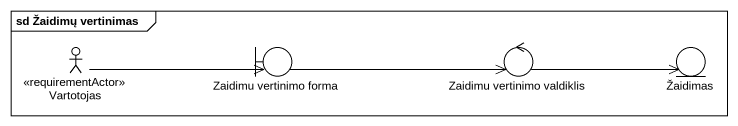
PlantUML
@startuml
mainframe sd Žaidimų vertinimas
actor Vartotojas <<requirementActor>>
boundary "Zaidimu vertinimo forma" as Zaidimu_vertinimo_forma
control "Zaidimu vertinimo valdiklis" as Zaidimu_vertinimo_valdiklis
entity Žaidimas
Vartotojas -right-> Zaidimu_vertinimo_forma
Zaidimu_vertinimo_forma -right-> Zaidimu_vertinimo_valdiklis
Zaidimu_vertinimo_valdiklis -right-> Žaidimas
@enduml
